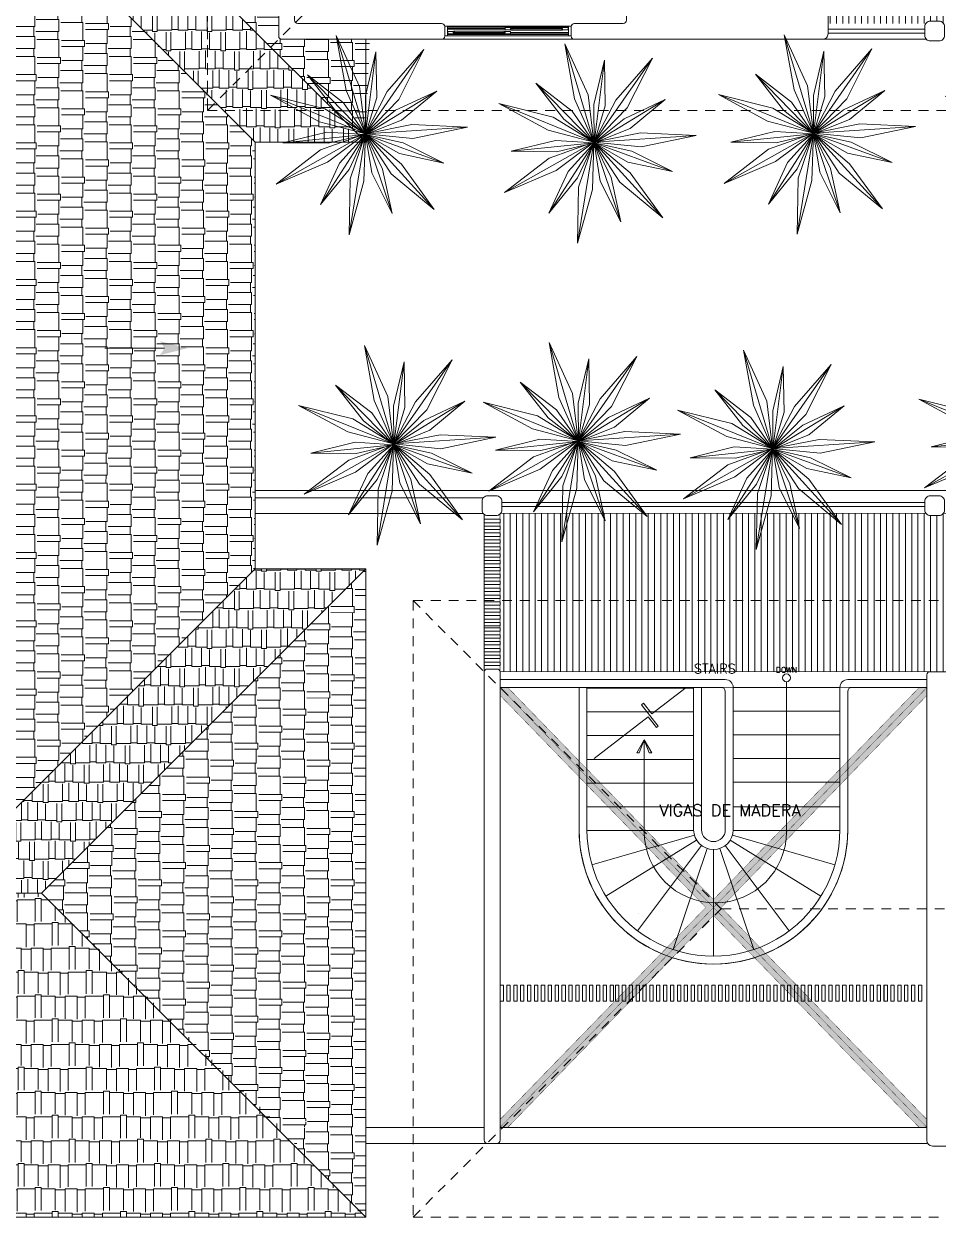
# Model space of a CAD drawing. Header units: metres. Extents: x 8 to 2416, y -346 to 476.
# Drawn here: x 205.09 to 216.66, y -116.55 to -101.46 of the extents above; entities that cross this region are included whole.
import ezdxf

# ---------------------------------------------------------------- set-up
doc = ezdxf.new("R2010")
doc.units = ezdxf.units.M
for name, pattern in [('0', [0]), ('CONTINUA', [0]), ('DASHED', [0.75, 0.5, -0.25]), ('HIDDEN2', [0.1875, 0.125, -0.0625])]:
    doc.linetypes.add(name, pattern=pattern)
doc.layers.get('0').update_dxf_attribs({"color": 250, "linetype": '0', "lineweight": 20})
for name, color, linetype, lineweight in [('A-DOOR', 35, 'Continuous', 5), ('A-WALL', 250, 'Continuous', 20), ('baranda vidrio', 143, 'Continuous', 0), ('baños', 140, 'Continuous', 0), ('cristales', 131, 'Continuous', 0), ('muros bajitos', 252, 'Continuous', 5), ('piso', 253, 'Continuous', 0), ('PLAFON', 253, 'Continuous', 5), ('PLAFON-MADERA', 33, 'Continuous', 5), ('textos', 7, 'Continuous', 0)]:
    doc.layers.add(name, color=color, linetype=linetype, lineweight=lineweight)
for name, color, linetype, lineweight, true_color in [('arboles oscuros', 7, 'Continuous', 0, 0x4d582c), ('Techos 1', 7, 'HIDDEN2', 9, 0x42391a), ('Techos 2do', 7, 'CONTINUA', 5, 0x42391a)]:
    doc.layers.add(name, color=color, linetype=linetype, lineweight=lineweight, true_color=true_color)
doc.styles.add('Roman', font='romans')
doc.styles.get("Standard").update_dxf_attribs({"font": 'arial.ttf', "height": 0.1875})
pattern_1 = [(0, (1.32934, 235.69313), (0.51816, 0.24384), [0.12192, -0.1016, 0.14224, -0.06096, 0.18288, -0.08128]), (0, (1.45126, 235.7033), (0.51816, 0.24384), [0.1016, -0.38608, 0.08128, -0.12192]), (0, (1.6951, 235.6779), (0.51816, 0.24384), [0.06096, -0.62992]), (90, (1.32934, 235.69313), (-0.17272, 0.24384), [0.23368, -0.74168]), (90, (1.45126, 235.69313), (-0.17272, 0.24384), [0.2286, -0.74676]), (90, (1.55286, 235.69313), (-0.17272, 0.24384), [0.21336, -0.762]), (90, (1.6951, 235.67789), (-0.17272, 0.24384), [0.23368, -0.74168]), (90, (1.75606, 235.67789), (-0.17272, 0.24384), [0.23368, -0.74168]), (90, (1.93894, 235.69313), (-0.17272, 0.24384), [0.22352, -0.75184])]
pattern_2 = [(89.9973, (208.9486, 54.50617), (-0.304769, 0.6477146), [0.1524, -0.127, 0.1778, -0.0762, 0.2286, -0.1016]), (89.9973, (208.93592, 54.65857), (-0.304769, 0.6477146), [0.127, -0.4826, 0.1016, -0.1524]), (89.9973, (208.96768, 54.96336), (-0.304769, 0.6477146), [0.0762, -0.7874]), (179.9973, (208.9486, 54.50617), (-0.3048103, -0.2158854), [0.2921, -0.9271]), (179.9973, (208.94862, 54.65857), (-0.3048103, -0.2158854), [0.28575, -0.93345]), (179.9973, (208.94862, 54.78557), (-0.3048103, -0.2158854), [0.2667, -0.9525]), (179.9973, (208.96768, 54.96336), (-0.3048103, -0.2158854), [0.2921, -0.9271]), (179.9973, (208.96768, 55.03956), (-0.3048103, -0.2158854), [0.2921, -0.9271]), (179.9973, (208.94865, 55.26817), (-0.3048103, -0.2158854), [0.2794, -0.9398])]

# ---------------------------------------------------------------- blocks, each defined once
blk = doc.blocks.new('ARBUSTO 2')
at = {"layer": 'arboles oscuros', "color": 252, "true_color": 0x8da178}
for p in [(-0.06, 1.359), (-1.1, 0.801), (1.025, 0.894), (-1.312, -0.361), (-0.536, -1.25), (1.338, -0.244), (0.644, -1.199)]:
    blk.add_line(p, (0, 0), dxfattribs=at)
for points in [[(0, 0), (0.077, 0.628), (-0.06, 1.359), (-0.109, 0.62), (0, 0)], [(0, 0), (-0.443, 0.452), (-1.1, 0.801), (-0.552, 0.301), (0, 0)], [(0, 0), (0.539, 0.332), (1.025, 0.894), (0.417, 0.471), (0, 0)], [(0, 0), (-0.63, -0.065), (-1.312, -0.361), (-0.58, -0.244), (0, 0)], [(0, 0), (-0.342, -0.533), (-0.536, -1.25), (-0.171, -0.606), (0, 0)], [(0, 0), (0.595, -0.215), (1.338, -0.244), (0.628, -0.032), (0, 0)], [(0, 0), (0.203, -0.6), (0.644, -1.199), (0.367, -0.511), (0, 0)]]:
    blk.add_lwpolyline(points, dxfattribs=at)
blk = doc.blocks.new('PL BASE 2N NASAS 09')
at = {"layer": 'A-DOOR'}
for p, q in [((160.448, -11.172), (160.448, -11.048)), ((160.482, -11.048), (160.448, -11.048)), ((160.448, -11.168), (162.048, -11.168)), ((160.482, -11.048), (160.482, -11.168)), ((160.482, -11.048), (162.014, -11.048)), ((160.482, -11.153), (162.014, -11.153)), ((160.489, -11.112), (160.488, -11.114)), ((160.488, -11.114), (160.488, -11.141)), ((160.488, -11.141), (160.489, -11.142)), ((160.554, -11.112), (160.489, -11.112)), ((160.489, -11.142), (160.57, -11.142)), ((160.556, -11.114), (160.554, -11.112)), ((160.556, -11.131), (160.556, -11.114)), ((160.556, -11.128), (160.561, -11.128)), ((160.556, -11.128), (160.561, -11.128)), ((160.573, -11.131), (160.556, -11.131)), ((160.561, -11.13), (160.567, -11.126)), ((160.561, -11.126), (160.567, -11.13)), ((161.201, -11.111), (160.569, -11.111)), ((160.57, -11.142), (160.572, -11.141)), ((160.57, -11.142), (161.2, -11.142)), ((160.572, -11.141), (160.574, -11.133)), ((160.574, -11.132), (160.573, -11.131)), ((160.574, -11.133), (160.574, -11.132)), ((161.196, -11.132), (161.196, -11.131)), ((161.196, -11.131), (161.214, -11.131)), ((161.196, -11.133), (161.196, -11.132)), ((161.198, -11.141), (161.196, -11.133)), ((161.2, -11.142), (161.198, -11.141)), ((161.28, -11.142), (161.2, -11.142)), ((161.209, -11.13), (161.203, -11.126)), ((161.209, -11.126), (161.203, -11.13)), ((161.214, -11.128), (161.209, -11.128)), ((161.214, -11.128), (161.209, -11.128)), ((161.214, -11.066), (161.215, -11.064)), ((161.214, -11.093), (161.214, -11.066)), ((161.215, -11.094), (161.214, -11.093)), ((161.214, -11.114), (161.215, -11.112)), ((161.214, -11.131), (161.214, -11.114)), ((161.215, -11.064), (161.296, -11.064)), ((161.28, -11.094), (161.215, -11.094)), ((161.215, -11.112), (161.28, -11.112)), ((161.282, -11.093), (161.28, -11.094)), ((161.282, -11.114), (161.28, -11.112)), ((161.282, -11.141), (161.28, -11.142)), ((161.299, -11.075), (161.282, -11.075)), ((161.282, -11.075), (161.282, -11.093)), ((161.282, -11.078), (161.287, -11.078)), ((161.282, -11.078), (161.287, -11.078)), ((161.282, -11.114), (161.282, -11.141)), ((161.287, -11.076), (161.293, -11.08)), ((161.287, -11.08), (161.293, -11.076)), ((161.295, -11.095), (161.927, -11.095)), ((161.296, -11.064), (161.298, -11.066)), ((161.926, -11.064), (161.296, -11.064)), ((161.298, -11.066), (161.3, -11.074)), ((161.3, -11.075), (161.299, -11.075)), ((161.3, -11.074), (161.3, -11.075)), ((161.924, -11.066), (161.922, -11.074)), ((161.922, -11.074), (161.922, -11.075)), ((161.922, -11.075), (161.922, -11.075)), ((161.922, -11.075), (161.94, -11.075)), ((161.926, -11.064), (161.924, -11.066)), ((162.006, -11.064), (161.926, -11.064)), ((161.935, -11.076), (161.929, -11.08)), ((161.935, -11.08), (161.929, -11.076)), ((161.94, -11.078), (161.935, -11.078)), ((161.94, -11.078), (161.935, -11.078)), ((161.94, -11.075), (161.94, -11.093)), ((161.94, -11.093), (161.941, -11.094)), ((161.941, -11.094), (162.006, -11.094)), ((162.008, -11.066), (162.006, -11.064)), ((162.006, -11.094), (162.008, -11.093)), ((162.008, -11.093), (162.008, -11.066)), ((162.014, -11.048), (162.014, -11.168)), ((162.014, -11.048), (162.048, -11.048)), ((162.048, -11.172), (162.048, -11.048)), ((160.408, -11.212), (162.088, -11.212)), ((161.148, -23.178), (161.19, -23.178)), ((161.148, -23.378), (161.148, -23.178)), ((161.191, -23.178), (161.191, -23.378)), ((161.19, -23.378), (161.148, -23.378))]:
    blk.add_line(p, q, dxfattribs=at)
at = {"layer": 'A-DOOR', "color": 8}
for p, q in [((160.482, -11.059), (162.014, -11.059)), ((161.214, -11.076), (160.482, -11.076)), ((161.214, -11.082), (160.482, -11.082)), ((160.482, -11.147), (162.014, -11.147)), ((162.014, -11.124), (161.282, -11.124)), ((162.014, -11.13), (161.282, -11.13))]:
    blk.add_line(p, q, dxfattribs=at)
at = {"layer": 'A-DOOR'}
for points in [[(160.558, -11.113, -0.341999), (160.556, -11.114), (160.556, -11.115), (160.556, -11.124), (160.557, -11.125), (160.574, -11.125), (160.574, -11.125), (160.571, -11.112, 0.339454), (160.569, -11.111), (160.56, -11.111, 0.341999)], [(161.212, -11.113, 0.341999), (161.214, -11.114), (161.214, -11.115), (161.214, -11.124), (161.213, -11.125), (161.196, -11.125), (161.196, -11.125), (161.199, -11.112, -0.339454), (161.201, -11.111), (161.21, -11.111, -0.341999)], [(161.284, -11.094, 0.341999), (161.282, -11.092), (161.282, -11.092), (161.282, -11.082), (161.283, -11.081), (161.3, -11.081), (161.3, -11.082), (161.297, -11.094, -0.339454), (161.295, -11.095), (161.286, -11.095, -0.341999)], [(161.938, -11.094, -0.341999), (161.94, -11.092), (161.94, -11.092), (161.94, -11.082), (161.939, -11.081), (161.922, -11.081), (161.922, -11.082), (161.925, -11.094, 0.339454), (161.927, -11.095), (161.936, -11.095, 0.341999)]]:
    blk.add_lwpolyline(points, format="xyb", close=True, dxfattribs=at)
for points in [[(160.556, -11.128), (160.561, -11.128), (160.561, -11.128), (160.556, -11.128)], [(160.573, -11.126), (160.561, -11.126), (160.561, -11.125), (160.573, -11.125)], [(160.561, -11.13), (160.567, -11.13), (160.567, -11.126), (160.561, -11.126)], [(160.561, -11.13), (161.209, -11.13), (161.209, -11.126), (160.561, -11.126)], [(160.573, -11.131), (160.561, -11.131), (160.561, -11.13), (160.573, -11.13)], [(160.567, -11.13), (160.572, -11.13), (160.572, -11.126), (160.567, -11.126)], [(161.196, -11.126), (161.208, -11.126), (161.208, -11.125), (161.196, -11.125)], [(161.196, -11.131), (161.208, -11.131), (161.208, -11.13), (161.196, -11.13)], [(161.203, -11.13), (161.198, -11.13), (161.198, -11.126), (161.203, -11.126)], [(161.209, -11.13), (161.203, -11.13), (161.203, -11.126), (161.209, -11.126)], [(161.214, -11.128), (161.209, -11.128), (161.209, -11.128), (161.214, -11.128)], [(161.282, -11.078), (161.287, -11.078), (161.287, -11.078), (161.282, -11.078)], [(161.299, -11.075), (161.287, -11.075), (161.287, -11.076), (161.299, -11.076)], [(161.935, -11.076), (161.287, -11.076), (161.287, -11.08), (161.935, -11.08)], [(161.287, -11.076), (161.293, -11.076), (161.293, -11.08), (161.287, -11.08)], [(161.299, -11.08), (161.287, -11.08), (161.287, -11.081), (161.299, -11.081)], [(161.293, -11.076), (161.298, -11.076), (161.298, -11.08), (161.293, -11.08)], [(161.922, -11.075), (161.934, -11.075), (161.934, -11.076), (161.922, -11.076)], [(161.922, -11.08), (161.934, -11.08), (161.934, -11.081), (161.922, -11.081)], [(161.929, -11.076), (161.924, -11.076), (161.924, -11.08), (161.929, -11.08)], [(161.935, -11.076), (161.929, -11.076), (161.929, -11.08), (161.935, -11.08)], [(161.94, -11.078), (161.935, -11.078), (161.935, -11.078), (161.94, -11.078)], [(161.148, -17.283), (161.148, -17.327), (160.948, -17.327), (160.948, -17.283)], [(161.148, -17.371), (161.148, -17.414), (160.948, -17.414), (160.948, -17.371)], [(161.148, -17.457), (161.148, -17.501), (160.948, -17.501), (160.948, -17.457)], [(161.148, -17.545), (161.148, -17.588), (160.948, -17.588), (160.948, -17.545)], [(161.148, -17.631), (161.148, -17.675), (160.948, -17.675), (160.948, -17.631)], [(161.148, -17.719), (161.148, -17.762), (160.948, -17.762), (160.948, -17.719)], [(161.148, -17.805), (161.148, -17.849), (160.948, -17.849), (160.948, -17.805)], [(161.148, -17.893), (161.148, -17.936), (160.948, -17.936), (160.948, -17.893)], [(161.148, -17.98), (161.148, -18.024), (160.948, -18.024), (160.948, -17.98)], [(161.148, -18.068), (161.148, -18.111), (160.948, -18.111), (160.948, -18.068)], [(161.148, -18.155), (161.148, -18.198), (160.948, -18.198), (160.948, -18.155)], [(161.148, -18.242), (161.148, -18.285), (160.948, -18.285), (160.948, -18.242)], [(161.148, -18.329), (161.148, -18.372), (160.948, -18.372), (160.948, -18.329)], [(161.148, -18.416), (161.148, -18.459), (160.948, -18.459), (160.948, -18.416)], [(161.148, -18.503), (161.148, -18.546), (160.948, -18.546), (160.948, -18.503)], [(161.148, -18.59), (161.148, -18.633), (160.948, -18.633), (160.948, -18.59)], [(161.148, -18.656), (161.148, -18.699), (160.948, -18.699), (160.948, -18.656)], [(161.148, -18.744), (161.148, -18.787), (160.948, -18.787), (160.948, -18.744)], [(161.148, -18.83), (161.148, -18.873), (160.948, -18.873), (160.948, -18.83)], [(161.148, -18.918), (161.148, -18.961), (160.948, -18.961), (160.948, -18.918)], [(161.148, -19.004), (161.148, -19.047), (160.948, -19.047), (160.948, -19.004)], [(161.148, -19.092), (161.148, -19.135), (160.948, -19.135), (160.948, -19.092)], [(161.148, -23.178), (161.191, -23.178), (161.191, -23.378), (161.148, -23.378)], [(161.234, -23.178), (161.277, -23.178), (161.277, -23.378), (161.234, -23.378)], [(161.322, -23.178), (161.365, -23.178), (161.365, -23.378), (161.322, -23.378)], [(161.408, -23.178), (161.451, -23.178), (161.451, -23.378), (161.408, -23.378)], [(161.496, -23.178), (161.539, -23.178), (161.539, -23.378), (161.496, -23.378)], [(161.582, -23.178), (161.625, -23.178), (161.625, -23.378), (161.582, -23.378)], [(161.67, -23.178), (161.713, -23.178), (161.713, -23.378), (161.67, -23.378)], [(161.756, -23.178), (161.8, -23.178), (161.8, -23.378), (161.756, -23.378)], [(161.844, -23.178), (161.887, -23.178), (161.887, -23.378), (161.844, -23.378)], [(161.931, -23.178), (161.975, -23.178), (161.975, -23.378), (161.931, -23.378)], [(162.019, -23.178), (162.062, -23.178), (162.062, -23.378), (162.019, -23.378)], [(162.105, -23.178), (162.149, -23.178), (162.149, -23.378), (162.105, -23.378)], [(162.193, -23.178), (162.236, -23.178), (162.236, -23.378), (162.193, -23.378)], [(162.279, -23.178), (162.323, -23.178), (162.323, -23.378), (162.279, -23.378)], [(162.367, -23.178), (162.41, -23.178), (162.41, -23.378), (162.367, -23.378)], [(162.453, -23.178), (162.497, -23.178), (162.497, -23.378), (162.453, -23.378)], [(162.541, -23.178), (162.584, -23.178), (162.584, -23.378), (162.541, -23.378)], [(162.607, -23.178), (162.65, -23.178), (162.65, -23.378), (162.607, -23.378)], [(162.694, -23.178), (162.738, -23.178), (162.738, -23.378), (162.694, -23.378)], [(162.781, -23.178), (162.824, -23.178), (162.824, -23.378), (162.781, -23.378)], [(162.869, -23.178), (162.912, -23.178), (162.912, -23.378), (162.869, -23.378)], [(162.955, -23.178), (162.998, -23.178), (162.998, -23.378), (162.955, -23.378)], [(163.043, -23.178), (163.086, -23.178), (163.086, -23.378), (163.043, -23.378)], [(163.129, -23.178), (163.172, -23.178), (163.172, -23.378), (163.129, -23.378)], [(163.217, -23.178), (163.26, -23.178), (163.26, -23.378), (163.217, -23.378)], [(163.304, -23.178), (163.347, -23.178), (163.347, -23.378), (163.304, -23.378)], [(163.392, -23.178), (163.435, -23.178), (163.435, -23.378), (163.392, -23.378)], [(163.478, -23.178), (163.521, -23.178), (163.521, -23.378), (163.478, -23.378)], [(163.566, -23.178), (163.609, -23.178), (163.609, -23.378), (163.566, -23.378)], [(163.652, -23.178), (163.696, -23.178), (163.696, -23.378), (163.652, -23.378)], [(163.74, -23.178), (163.783, -23.178), (163.783, -23.378), (163.74, -23.378)], [(163.826, -23.178), (163.87, -23.178), (163.87, -23.378), (163.826, -23.378)], [(163.914, -23.178), (163.957, -23.178), (163.957, -23.378), (163.914, -23.378)], [(164.001, -23.178), (164.045, -23.178), (164.045, -23.378), (164.001, -23.378)], [(164.089, -23.178), (164.132, -23.178), (164.132, -23.378), (164.089, -23.378)], [(164.175, -23.178), (164.219, -23.178), (164.219, -23.378), (164.175, -23.378)], [(164.263, -23.178), (164.306, -23.178), (164.306, -23.378), (164.263, -23.378)], [(164.35, -23.178), (164.393, -23.178), (164.393, -23.378), (164.35, -23.378)], [(164.437, -23.178), (164.48, -23.178), (164.48, -23.378), (164.437, -23.378)], [(164.524, -23.178), (164.567, -23.178), (164.567, -23.378), (164.524, -23.378)], [(164.611, -23.178), (164.654, -23.178), (164.654, -23.378), (164.611, -23.378)], [(164.699, -23.178), (164.742, -23.178), (164.742, -23.378), (164.699, -23.378)], [(164.786, -23.178), (164.829, -23.178), (164.829, -23.378), (164.786, -23.378)], [(164.873, -23.178), (164.916, -23.178), (164.916, -23.378), (164.873, -23.378)], [(164.96, -23.178), (165.003, -23.178), (165.003, -23.378), (164.96, -23.378)], [(165.047, -23.178), (165.09, -23.178), (165.09, -23.378), (165.047, -23.378)], [(165.134, -23.178), (165.178, -23.178), (165.178, -23.378), (165.134, -23.378)], [(165.221, -23.178), (165.264, -23.178), (165.264, -23.378), (165.221, -23.378)], [(165.308, -23.178), (165.352, -23.178), (165.352, -23.378), (165.308, -23.378)], [(165.396, -23.178), (165.439, -23.178), (165.439, -23.378), (165.396, -23.378)], [(165.483, -23.178), (165.527, -23.178), (165.527, -23.378), (165.483, -23.378)], [(165.57, -23.178), (165.613, -23.178), (165.613, -23.378), (165.57, -23.378)], [(165.657, -23.178), (165.701, -23.178), (165.701, -23.378), (165.657, -23.378)], [(165.744, -23.178), (165.787, -23.178), (165.787, -23.378), (165.744, -23.378)], [(165.832, -23.178), (165.875, -23.178), (165.875, -23.378), (165.832, -23.378)], [(165.918, -23.178), (165.961, -23.178), (165.961, -23.378), (165.918, -23.378)], [(165.919, -23.178), (165.962, -23.178), (165.962, -23.378), (165.919, -23.378)], [(166.006, -23.178), (166.049, -23.178), (166.049, -23.378), (166.006, -23.378)], [(166.007, -23.178), (166.05, -23.178), (166.05, -23.378), (166.007, -23.378)], [(166.093, -23.178), (166.136, -23.178), (166.136, -23.378), (166.093, -23.378)], [(166.181, -23.178), (166.224, -23.178), (166.224, -23.378), (166.181, -23.378)], [(166.267, -23.178), (166.31, -23.178), (166.31, -23.378), (166.267, -23.378)], [(166.355, -23.178), (166.398, -23.178), (166.398, -23.378), (166.355, -23.378)], [(166.441, -23.178), (166.485, -23.178), (166.485, -23.378), (166.441, -23.378)]]:
    blk.add_lwpolyline(points, close=True, dxfattribs=at)
at = {"layer": 'A-DOOR', "color": 7}
for points in [[(160.561, -11.126), (161.209, -11.126), (161.209, -11.13), (160.561, -11.13)], [(161.935, -11.08), (161.287, -11.08), (161.287, -11.076), (161.935, -11.076)]]:
    blk.add_lwpolyline(points, close=True, dxfattribs=at)
at = {"layer": 'A-WALL'}
for p, q in [((165.298, -10.902), (165.298, -11.142)), ((165.298, -10.932), (165.298, -11.133)), ((160.948, -25.139), (160.948, -19.218)), ((161.108, -19.178), (160.988, -19.178)), ((161.148, -25.139), (161.148, -19.218)), ((166.548, -19.252), (166.548, -25.142)), ((166.588, -19.212), (167.458, -19.212)), ((166.748, -19.212), (166.618, -19.212)), ((160.988, -25.179), (161.108, -25.179)), ((167.483, -25.212), (166.618, -25.212))]:
    blk.add_line(p, q, dxfattribs=at)
for points in [[(159.248, -5.252), (159.248, -5.372, -0.414214), (159.208, -5.412), (158.588, -5.412, 0.414214), (158.548, -5.452), (158.548, -10.972, 0.414216), (158.588, -11.012), (160.408, -11.012, -0.414216), (160.448, -11.052), (160.448, -11.172, -0.414213), (160.408, -11.212), (158.388, -11.212, -0.414214), (158.348, -11.172), (158.348, -5.252)], [(165.228, -11.212), (162.088, -11.212, -0.414212), (162.048, -11.172), (162.048, -11.052, -0.414226), (162.088, -11.012), (162.708, -11.012, 0.414226), (162.748, -10.972), (162.748, -10.902, -0.414214), (162.788, -10.862), (162.858, -10.862)]]:
    blk.add_lwpolyline(points, format="xyb", dxfattribs=at)
for points in [[(166.592, -11.233), (166.702, -11.233, 0.414214), (166.772, -11.163), (166.772, -11.053, 0.414214), (166.702, -10.983), (166.592, -10.983, 0.414214), (166.522, -11.053), (166.522, -11.163, 0.414214)], [(160.99, -17.237), (161.1, -17.237, 0.414214), (161.17, -17.167), (161.17, -17.057, 0.414214), (161.1, -16.987), (160.99, -16.987, 0.414214), (160.92, -17.057), (160.92, -17.167, 0.414214)], [(166.593, -17.237), (166.703, -17.237, 0.414214), (166.773, -17.167), (166.773, -17.057, 0.414214), (166.703, -16.987), (166.593, -16.987, 0.414214), (166.523, -17.057), (166.523, -17.167, 0.414214)]]:
    blk.add_lwpolyline(points, format="xyb", close=True, dxfattribs=at)
for centre, radius, start, end in [((165.228, -11.142), 0.07, 269.9997, 360), ((160.988, -19.218), 0.04, 90, 180), ((161.108, -19.218), 0.04, 360, 90), ((166.588, -19.252), 0.04, 90, 180), ((160.988, -25.139), 0.04, 180, 270), ((161.108, -25.139), 0.04, 270, 360), ((166.618, -25.142), 0.07, 180, 270)]:
    blk.add_arc(centre, radius, start, end, dxfattribs=at)
at = {"layer": 'baranda vidrio'}
blk.add_arc((163.848, -21.211), 0.15, 180, 360, dxfattribs=at)
at = {"layer": 'cristales', "const_width": 0.004}
for points in [[(160.572, -11.128), (161.198, -11.128)], [(161.924, -11.078), (161.298, -11.078)]]:
    blk.add_lwpolyline(points, dxfattribs=at)
at = {"layer": 'muros bajitos'}
for p, q in [((166.522, -11.083), (165.298, -11.083)), ((166.522, -11.133), (165.298, -11.133)), ((166.523, -17.071), (161.17, -17.071)), ((166.523, -17.071), (161.17, -17.071)), ((166.523, -17.121), (161.17, -17.121)), ((166.523, -17.121), (161.17, -17.121)), ((163.998, -19.311), (161.148, -19.311)), ((166.548, -19.311), (165.548, -19.311)), ((163.948, -19.411), (161.148, -19.411)), ((162.148, -19.411), (162.148, -21.211)), ((162.248, -19.411), (162.248, -21.211)), ((163.598, -19.411), (163.598, -21.211)), ((163.698, -19.411), (163.698, -21.211)), ((163.998, -19.461), (163.998, -21.211)), ((164.098, -19.411), (164.098, -21.211)), ((165.448, -19.411), (165.448, -21.211)), ((165.548, -19.461), (165.548, -21.211)), ((166.55, -19.411), (165.598, -19.411))]:
    blk.add_line(p, q, dxfattribs=at)
for centre, radius, start, end in [((163.998, -19.411), 0.1, 0, 90), ((165.548, -19.411), 0.1, 90, 180), ((163.948, -19.461), 0.05, 0, 90), ((165.598, -19.461), 0.05, 90, 180), ((163.848, -21.211), 1.7, 180, 0), ((163.848, -21.211), 1.6, 180, 0.001), ((163.848, -21.211), 0.25, 180, 0), ((163.848, -21.211), 0.15, 180, 0)]:
    blk.add_arc(centre, radius, start, end, dxfattribs=at)
at = {"layer": 'piso'}
for p, q in [((165.228, -11.212), (166.542, -11.212)), ((169.609, -16.922), (158.048, -16.921)), ((160.936, -17.012), (158.048, -17.012)), ((160.936, -17.212), (158.048, -17.212)), ((160.948, -19.212), (160.948, -17.223)), ((162.148, -19.411), (162.148, -21.211)), ((162.248, -19.421), (163.21, -19.421)), ((163.067, -19.747), (163.502, -19.411)), ((163.21, -19.421), (163.598, -19.421)), ((163.698, -19.411), (163.698, -21.211)), ((165.448, -19.411), (164.098, -19.411)), ((162.962, -19.612), (162.939, -19.63)), ((163.067, -19.747), (162.962, -19.612)), ((162.248, -19.721), (163.598, -19.721)), ((162.939, -19.63), (163.149, -19.9)), ((165.448, -19.711), (164.098, -19.711)), ((162.339, -20.311), (163.023, -19.781)), ((163.128, -19.916), (163.023, -19.781)), ((163.149, -19.9), (163.128, -19.916)), ((162.248, -20.021), (163.598, -20.021)), ((165.448, -20.011), (164.098, -20.011)), ((162.248, -20.321), (163.598, -20.321)), ((165.448, -20.311), (164.098, -20.311)), ((162.248, -20.621), (163.598, -20.621)), ((162.248, -20.621), (163.598, -20.621)), ((165.448, -20.611), (164.098, -20.611)), ((164.098, -20.611), (165.448, -20.611)), ((162.248, -20.921), (163.598, -20.921)), ((165.448, -20.921), (164.098, -20.921)), ((162.248, -21.221), (163.598, -21.221)), ((163.607, -21.28), (162.31, -21.655)), ((164.088, -21.28), (165.385, -21.655)), ((165.448, -21.221), (164.098, -21.221)), ((163.635, -21.342), (162.486, -22.052)), ((163.698, -21.411), (162.888, -22.491)), ((163.997, -21.411), (164.807, -22.491)), ((164.06, -21.342), (165.209, -22.052)), ((163.768, -21.448), (163.337, -22.727)), ((163.768, -21.448), (163.337, -22.727)), ((163.848, -21.461), (163.848, -22.811)), ((163.848, -21.461), (163.848, -22.811)), ((163.927, -21.448), (164.358, -22.727)), ((163.927, -21.448), (164.358, -22.727)), ((162.903, -22.271), (162.903, -22.269)), ((159.448, -24.979), (160.948, -24.979)), ((161.148, -24.979), (166.548, -24.979)), ((159.448, -25.179), (160.988, -25.179)), ((161.108, -25.179), (166.548, -25.179))]:
    blk.add_line(p, q, dxfattribs=at)
at = {"layer": 'piso', "linetype": 'DASHED', "ltscale": 0.1}
for p, q in [((163.598, -19.721), (163.598, -19.411)), ((164.098, -19.711), (164.098, -19.411)), ((164.485, -20.011), (164.098, -20.011))]:
    blk.add_line(p, q, dxfattribs=at)
at = {"layer": 'piso'}
blk.add_arc((163.848, -21.211), 1.7, 180, 0.001, dxfattribs=at)
at = {"layer": 'Techos 1'}
for p, q in [((157.448, -12.112), (157.448, -4.312)), ((157.448, -12.112), (161.348, -8.212)), ((172.194, -12.112), (157.448, -12.112)), ((160.048, -18.312), (160.048, -26.112)), ((160.048, -18.312), (172.194, -18.312)), ((160.048, -18.312), (163.948, -22.212)), ((160.048, -26.112), (163.948, -22.212)), ((163.948, -22.212), (176.098, -22.212)), ((160.048, -26.112), (185.498, -26.112))]:
    blk.add_line(p, q, dxfattribs=at)
at = {"layer": 'Techos 1', "linetype": 'ByBlock'}
for p, q in [((159.448, -12.512), (155.348, -8.412)), ((158.048, -12.512), (154.898, -9.362)), ((159.448, -11.212), (159.448, -12.512)), ((159.448, -12.512), (158.048, -12.512)), ((158.048, -12.512), (158.048, -17.912)), ((158.048, -17.912), (154.898, -21.062)), ((159.448, -17.912), (155.348, -22.012)), ((158.048, -17.912), (159.448, -17.912)), ((159.448, -17.912), (159.448, -26.112)), ((153.748, -22.012), (155.348, -22.012)), ((155.348, -22.012), (159.448, -26.112)), ((159.448, -26.112), (149.648, -26.112))]:
    blk.add_line(p, q, dxfattribs=at)
at = {"layer": 'textos'}
for p, q in [((164.773, -19.34), (164.773, -21.236)), ((162.973, -20.073), (162.877, -20.238)), ((162.908, -20.238), (162.973, -20.073)), ((162.973, -21.236), (162.973, -20.073)), ((163.068, -20.238), (162.973, -20.073)), ((163.037, -20.238), (162.973, -20.073)), ((162.877, -20.238), (162.908, -20.238)), ((163.037, -20.238), (163.068, -20.238))]:
    blk.add_line(p, q, dxfattribs=at)
blk.add_circle((164.773, -19.29), 0.05, dxfattribs=at)
for start, end in [(180, 270), (270, 0)]:
    blk.add_arc((163.873, -21.236), 0.9, start, end, dxfattribs=at)
at = {"layer": 'baños', "linetype": 'Continuous', "flags": 8}
for tag, p in [('MODELNUMBER', (167.133, -5.631, 0)), ('TRADENAME', (167.133, -5.631, 0)), ('PRODUCT', (167.133, -5.631, 0)), ('MATERIAL', (167.133, -5.631, 0)), ('MODELNUMBER', (168.308, -5.631, 0)), ('TRADENAME', (168.308, -5.631, 0)), ('PRODUCT', (168.308, -5.631, 0)), ('MATERIAL', (168.308, -5.631, 0))]:
    blk.add_attdef(tag, p, '', height=0.0000254, rotation=180.0001, dxfattribs=at)
at = {"layer": 'textos', "insert": (165.57, -19.234), "char_height": 0.15, "width": 3.40488, "attachment_point": 9}
blk.add_mtext('\\pxqc;{\\Fromans|c0;\\H0.8x;STAIRS}', dxfattribs=at)
at = {"layer": 'textos', "insert": (164.907, -19.154), "char_height": 0.07, "attachment_point": 3, "style": 'Roman'}
blk.add_mtext_dynamic_manual_height_columns('DOWN', width=109.13071, gutter_width=50, heights=[0], dxfattribs=at)
blk = doc.blocks.new('za_arrw5')
at = {"lineweight": 13}
for points in [[(-1, 0.25), (0, 0), (-0.833, 0)], [(-1, -0.25), (0, 0), (-0.833, 0)]]:
    blk.add_solid(points, dxfattribs=at)
blk = doc.blocks.new('PL MUEBLES 2N NASAS 09')
at = {"layer": 'Techos 2do'}
h = blk.add_hatch(dxfattribs=at)
h.set_pattern_fill('AR-RSHKE', color=256, scale=0.001, angle=89.9973)
h.set_pattern_definition(pattern_2)
h.paths.add_polyline_path([(208.262, 51.505), (209.412, 51.505), (209.362, 50.205), (205.262, 54.305), (208.262, 57.305), (208.262, 54.205)])
h.paths.add_polyline_path([(208.462, 57.505), (209.362, 58.405), (209.362, 57.505)])
h = blk.add_hatch(dxfattribs=at)
h.set_pattern_fill('AR-RSHKE', color=256, scale=0.0008)
h.set_pattern_definition(pattern_1)
h.paths.add_polyline_path([(199.562, 50.205), (203.662, 54.305), (205.262, 54.305), (209.362, 50.205), (207.962, 50.205), (204.812, 53.355), (201.662, 50.205)])
h = blk.add_hatch(dxfattribs=at)
h.set_pattern_fill('AR-RSHKE', color=256, scale=0.001, angle=89.9973)
h.set_pattern_definition([(89.99726, (1.32934, 235.69313), (-0.30476904, 0.64771457), [0.1524, -0.127, 0.1778, -0.0762, 0.2286, -0.1016]), (89.99726, (1.31665, 235.84553), (-0.30476904, 0.64771457), [0.127, -0.4826, 0.1016, -0.1524]), (89.99726, (1.3484, 236.15033), (-0.30476904, 0.64771457), [0.0762, -0.7874]), (179.99726, (1.32934, 235.69313), (-0.30481032, -0.21588543), [0.2921, -0.9271]), (179.99726, (1.32935, 235.84553), (-0.30481032, -0.21588543), [0.28575, -0.93345]), (179.99726, (1.32935, 235.97253), (-0.30481032, -0.21588543), [0.2667, -0.9525]), (179.99726, (1.34841, 236.15033), (-0.30481032, -0.21588543), [0.2921, -0.9271]), (179.99726, (1.34842, 236.22653), (-0.30481032, -0.21588543), [0.2921, -0.9271]), (179.99726, (1.32938, 236.45513), (-0.30481032, -0.21588543), [0.2794, -0.9398])])
h.paths.add_polyline_path([(207.962, 44.805), (204.812, 41.655), (204.812, 53.355), (207.962, 50.205)])
h = blk.add_hatch(dxfattribs=at)
h.set_pattern_fill('AR-RSHKE', color=256, scale=0.0008)
h.set_pattern_definition(pattern_1)
h.paths.add_polyline_path([(199.562, 44.805), (203.662, 40.705), (205.262, 40.705), (209.362, 44.805), (207.962, 44.805), (204.812, 41.655), (201.662, 44.805)])
h = blk.add_hatch(dxfattribs=at)
h.set_pattern_fill('AR-RSHKE', color=256, scale=0.001, angle=89.9973)
h.set_pattern_definition(pattern_2)
h.paths.add_polyline_path([(209.362, 42.889), (209.362, 43.516), (209.362, 44.805), (205.262, 40.705), (208.513, 37.454), (209.362, 40.816)])
h.paths.add_polyline_path([(208.516, 37.451), (209.362, 36.605), (209.362, 40.813)])
h = blk.add_hatch(dxfattribs=at)
h.set_pattern_fill('AR-RSHKE', color=256, scale=0.001, angle=180)
h.set_pattern_definition([(180, (0.00952, 45.04422), (-0.6477, -0.3048), [0.1524, -0.127, 0.1778, -0.0762, 0.2286, -0.1016]), (180, (-0.14288, 45.03152), (-0.6477, -0.3048), [0.127, -0.4826, 0.1016, -0.1524]), (180, (-0.44768, 45.06327), (-0.6477, -0.3048), [0.0762, -0.7874]), (270, (0.00952, 45.04422), (0.2159, -0.3048), [0.2921, -0.9271]), (270, (-0.14288, 45.04422), (0.2159, -0.3048), [0.28575, -0.93345]), (270, (-0.26988, 45.04422), (0.2159, -0.3048), [0.2667, -0.9525]), (270, (-0.44768, 45.06327), (0.2159, -0.3048), [0.2921, -0.9271]), (270, (-0.52388, 45.06327), (0.2159, -0.3048), [0.2921, -0.9271]), (270, (-0.75248, 45.04422), (0.2159, -0.3048), [0.2794, -0.9398])])
h.paths.add_polyline_path([(199.562, 36.605), (203.662, 40.705), (205.262, 40.705), (208.262, 37.766), (208.356, 37.611), (208.526, 37.441), (209.362, 36.605)])
blk.add_line((208.238, 36.935), (208.238, 36.935))
at = {"layer": 'piso'}
blk.add_line((208.463, 37.538), (208.49, 37.538), dxfattribs=at)
at = {"layer": 'Techos 1'}
blk.add_line((207.362, 58.405), (207.362, 50.605), dxfattribs=at)
at = {"layer": 'textos', "lineweight": 13}
blk.add_line((206.818, 47.598), (206.062, 47.598), dxfattribs=at)
blk.add_blockref('PL BASE 2N NASAS 09', (49.914, 62.717))
at = {"layer": 'arboles oscuros'}
for p, xscale, yscale, zscale, rotation in [((209.358, 50.311), 0.9529508504097018, 0.9529508504097018, 0.9529508504097018, 14.02447005196064), ((215.027, 50.319), 0.9529508504097018, 0.9529508504097018, 0.9529508504097018, 14.02447005196064), ((217.895, 50.297), 0.9529508504097018, 0.9529508504097018, 0.9529508504097018, 14.02447005196064), ((209.361, 50.3), 0.7754526281055341, 0.7754526281055341, 0.7754526281055341, 144.6685050625734), ((212.25, 50.205), 0.9529508504097018, 0.9529508504097018, 0.9529508504097018, 14.02447005196064), ((215.03, 50.308), 0.7754526281055341, 0.7754526281055341, 0.7754526281055341, 144.6685050625734), ((217.898, 50.286), 0.7754526281055341, 0.7754526281055341, 0.7754526281055341, 144.6685050625734), ((212.253, 50.194), 0.7754526281055341, 0.7754526281055341, 0.7754526281055341, 144.6685050625734), ((217.564, 46.466), 0.9529508504097018, 0.9529508504097018, 0.9529508504097018, 14.02447005196064), ((209.715, 46.387), 0.9529508504097018, 0.9529508504097018, 0.9529508504097018, 14.02447005196064), ((212.051, 46.427), 0.9529508504097018, 0.9529508504097018, 0.9529508504097018, 14.02447005196064), ((214.511, 46.329), 0.9529508504097018, 0.9529508504097018, 0.9529508504097018, 14.02447005196064), ((209.718, 46.376), 0.7754526281055341, 0.7754526281055341, 0.7754526281055341, 144.6685050625734), ((212.055, 46.415), 0.7754526281055341, 0.7754526281055341, 0.7754526281055341, 144.6685050625734), ((214.515, 46.318), 0.7754526281055341, 0.7754526281055341, 0.7754526281055341, 144.6685050625734), ((217.568, 46.455), 0.7754526281055341, 0.7754526281055341, 0.7754526281055341, 144.6685050625734)]:
    blk.add_blockref('ARBUSTO 2', p, dxfattribs=dict(at, xscale=xscale, yscale=yscale, zscale=zscale, rotation=rotation))
at = {"layer": 'textos', "lineweight": 13, "xscale": -0.3491189357928305, "yscale": 0.3491189357928305, "zscale": 0.3491189357928305, "rotation": 179.9972612733707}
blk.add_blockref('za_arrw5', (207.109, 47.598), dxfattribs=at)

msp = doc.modelspace()

# ---------------------------------------------------------------- hatches: boundary and pattern name
at = {"layer": 'PLAFON-MADERA', "transparency": 33554534}
h = msp.add_hatch(dxfattribs=at)
h.set_pattern_fill('LINE', color=256, scale=0.025, angle=90)
h.set_pattern_definition([(90, (81.14536, -2.62069), (-0.079375, 5e-18), [])])
edge = h.paths.add_edge_path()
edge.add_line((211.11137, -107.65788), (211.11137, -109.65074))
edge.add_line((211.11137, -109.65074), (222.94242, -109.65074))
edge.add_arc((222.94242, -109.58074), 0.07, 270, 360)
edge.add_line((223.01242, -109.58074), (223.01242, -101.52074))
edge.add_line((223.01242, -101.52074), (223.08242, -101.45074))
edge.add_line((223.08242, -101.45074), (223.84242, -101.45074))
edge.add_line((223.84242, -101.45074), (223.91242, -101.38074))
edge.add_line((223.91242, -101.38074), (223.91242, -100.22074))
edge.add_arc((223.84242, -100.22074), 0.07, 0, 90)
edge.add_line((223.84242, -100.15074), (222.79242, -100.15074))
edge.add_line((222.79242, -100.15074), (215.26242, -100.15074))
edge.add_line((215.26242, -100.15074), (215.26242, -101.45074))
edge.add_line((215.26242, -101.45074), (216.50324, -101.45074))
edge.add_arc((216.55682, -101.49577), 0.07, 90, 139.956186, ccw=False)
edge.add_line((216.55682, -101.42577), (216.66682, -101.42577))
edge.add_arc((216.66682, -101.49577), 0.07, 40.043814, 90, ccw=False)
edge.add_line((216.72041, -101.45074), (219.67884, -101.45074))
edge.add_arc((219.73242, -101.49577), 0.07, 90, 139.956205, ccw=False)
edge.add_line((219.73242, -101.42577), (219.84242, -101.42577))
edge.add_arc((219.84242, -101.49577), 0.07, 0, 90, ccw=False)
edge.add_line((219.91242, -101.49577), (219.91242, -101.60577))
edge.add_arc((219.81139, -101.59051), 0.10218, 316.22259, 351.410544, ccw=False)
edge.add_line((219.88517, -101.66121), (219.88776, -103.2473))
edge.add_arc((219.84182, -103.30011), 0.07, 0.086873, 48.986783, ccw=False)
edge.add_line((219.91182, -103.30001), (219.91171, -103.41404))
edge.add_arc((219.84272, -103.41056), 0.06909, 309.541102, 357.117892, ccw=False)
edge.add_line((219.8867, -103.46384), (219.88686, -107.44168))
edge.add_arc((219.81472, -107.50887), 0.09858, 7.634041, 42.96531, ccw=False)
edge.add_line((219.91242, -107.49578), (219.91242, -107.60578))
edge.add_arc((219.84242, -107.60578), 0.07, 270, 360, ccw=False)
edge.add_line((219.84242, -107.67578), (219.73242, -107.67578))
edge.add_arc((219.75523, -107.55814), 0.11982, 229.810964, 259.030072, ccw=False)
edge.add_line((219.6779, -107.64968), (216.72308, -107.64823))
edge.add_arc((216.66742, -107.60578), 0.07, 270, 322.662669, ccw=False)
edge.add_line((216.66742, -107.67578), (216.55742, -107.67578))
edge.add_arc((216.55742, -107.60578), 0.07, 218.222543, 270, ccw=False)
edge.add_line((216.50243, -107.64909), (211.11958, -107.64913))
edge.add_arc((211.06463, -107.60578), 0.07, 311.894198, 321.727407, ccw=False)
at = {"layer": 'PLAFON-MADERA', "transparency": 33554551}
h = msp.add_hatch(color=256, dxfattribs=at)
h.dxf.hatch_style = 1
h.set_gradient(color1=(171, 133, 95), color2=(171, 133, 95))
h.paths.add_polyline_path([(216.51474, -109.8489), (216.41719, -109.84891), (213.8129, -112.53273), (211.20935, -109.8498), (211.11182, -109.84981), (213.81291, -112.63324)])
h.paths.add_polyline_path([(216.51474, -109.94941), (216.51474, -109.8489), (213.81291, -112.63324), (216.51474, -115.41745), (216.51474, -115.31693), (213.91045, -112.63324)])
h.paths.add_polyline_path([(213.81291, -112.73376), (216.4172, -115.41745), (216.51474, -115.41745), (213.81291, -112.63324), (211.1112, -115.41745), (211.20874, -115.41745)])
h.paths.add_polyline_path([(213.71537, -112.63324), (211.11122, -115.31691), (211.1112, -115.41745), (213.81291, -112.63324), (211.11182, -109.84981), (211.11182, -109.95033)])

# ---------------------------------------------------------------- linework, layer by layer
at = {"layer": 'PLAFON', "const_width": 0.008}
msp.add_lwpolyline([(216.51474, -109.8489), (216.51474, -115.41745), (211.1112, -115.41745), (211.11182, -111.79919), (211.11182, -109.84981), (216.51474, -109.8489)], dxfattribs=at)
at = {"layer": 'PLAFON-MADERA', "const_width": 0.008}
for points in [[(211.11137, -109.65074), (222.94242, -109.65074, 0.41421356), (223.01242, -109.58074), (223.01242, -101.52074), (223.08242, -101.45074), (223.84242, -101.45074), (223.91242, -101.38074), (223.91242, -100.22074, 0.41421356), (223.84242, -100.15074), (222.79242, -100.15074), (215.26242, -100.15074)], [(219.91242, -101.49577), (219.91242, -101.60577, -0.15475436), (219.88517, -101.66121), (219.88776, -103.2473, -0.21666402), (219.91182, -103.30001), (219.91171, -103.41404, -0.21062728), (219.8867, -103.46384), (219.88686, -107.44168, -0.15539473), (219.91242, -107.49578), (219.91242, -107.60578, -0.41421356), (219.84242, -107.67578), (219.73242, -107.67578, -0.1281877), (219.6779, -107.64968), (216.72308, -107.64823, -0.23391579), (216.66742, -107.67578), (216.55742, -107.67578, -0.22984564), (216.50243, -107.64909), (211.11958, -107.64913, -0.04293182), (211.11137, -107.65788, -0.04293182)]]:
    msp.add_lwpolyline(points, format="xyb", dxfattribs=at)
at = {"layer": 'PLAFON-MADERA'}
for points, const_width in [([(211.11137, -107.65788), (211.11137, -109.65074)], 0.008), ([(216.51474, -109.8489), (211.1112, -115.41745)], 0.004), ([(211.11182, -109.84981), (216.51474, -115.41745)], 0.004), ([(211.20935, -109.8498), (213.8129, -112.53273)], 0.004), ([(216.41719, -109.84891), (213.8129, -112.53273)], 0.004), ([(211.11182, -109.95033), (213.71537, -112.63324)], 0.004), ([(216.51474, -109.94941), (213.91045, -112.63324)], 0.004), ([(213.71537, -112.63324), (211.11122, -115.31691)], 0.004), ([(213.81291, -112.73376), (211.20874, -115.41745)], 0.004), ([(213.81291, -112.73376), (216.4172, -115.41745)], 0.004), ([(213.91045, -112.63324), (216.51474, -115.31693)], 0.004)]:
    msp.add_lwpolyline(points, dxfattribs=dict(at, const_width=const_width))

# ---------------------------------------------------------------- block references
msp.add_blockref('PL MUEBLES 2N NASAS 09', (0.05, -153.15602))

# ---------------------------------------------------------------- texts
at = {"layer": 'textos', "color": 5, "insert": (214.91559, -111.48022), "char_height": 0.15, "width": 2.7325028, "attachment_point": 9}
msp.add_mtext('{\\Fromans|c0;VIGAS DE MADERA}', dxfattribs=at)

doc.saveas('drawing.dxf')
